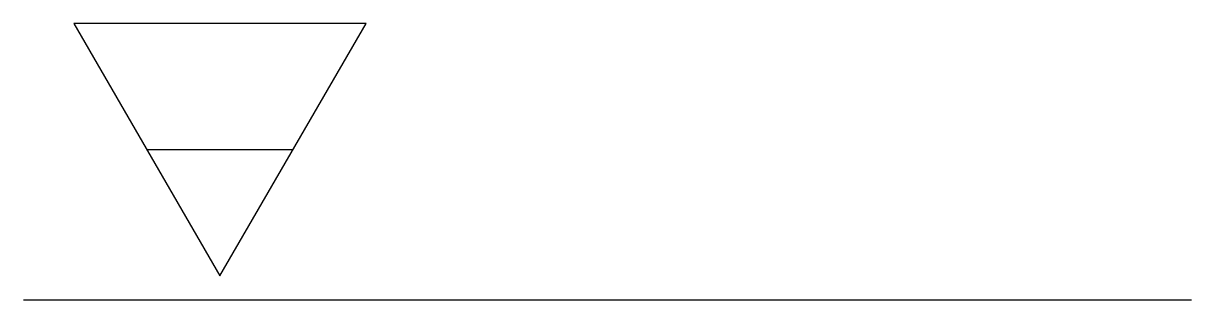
# Model space of a CAD drawing. Extents: x -20 to 0, y 0 to 4.7.
import ezdxf

# ---------------------------------------------------------------- set-up
doc = ezdxf.new("R2010")
doc.units = 0
doc.header["$MEASUREMENT"] = 0
doc.layers.get('0').update_dxf_attribs({"linetype": 'CONTINUOUS'})

msp = doc.modelspace()

# ---------------------------------------------------------------- linework, layer by layer
at = {"linetype": 'CONTINUOUS'}
for p, q in [((-19.134, 4.737), (-16.634, 0.407)), ((-14.134, 4.737), (-19.134, 4.737)), ((-16.634, 0.407), (-14.134, 4.737)), ((-17.884, 2.572), (-15.384, 2.572)), ((-20, 0), (0, 0))]:
    msp.add_line(p, q, dxfattribs=at)

doc.saveas('drawing.dxf')
